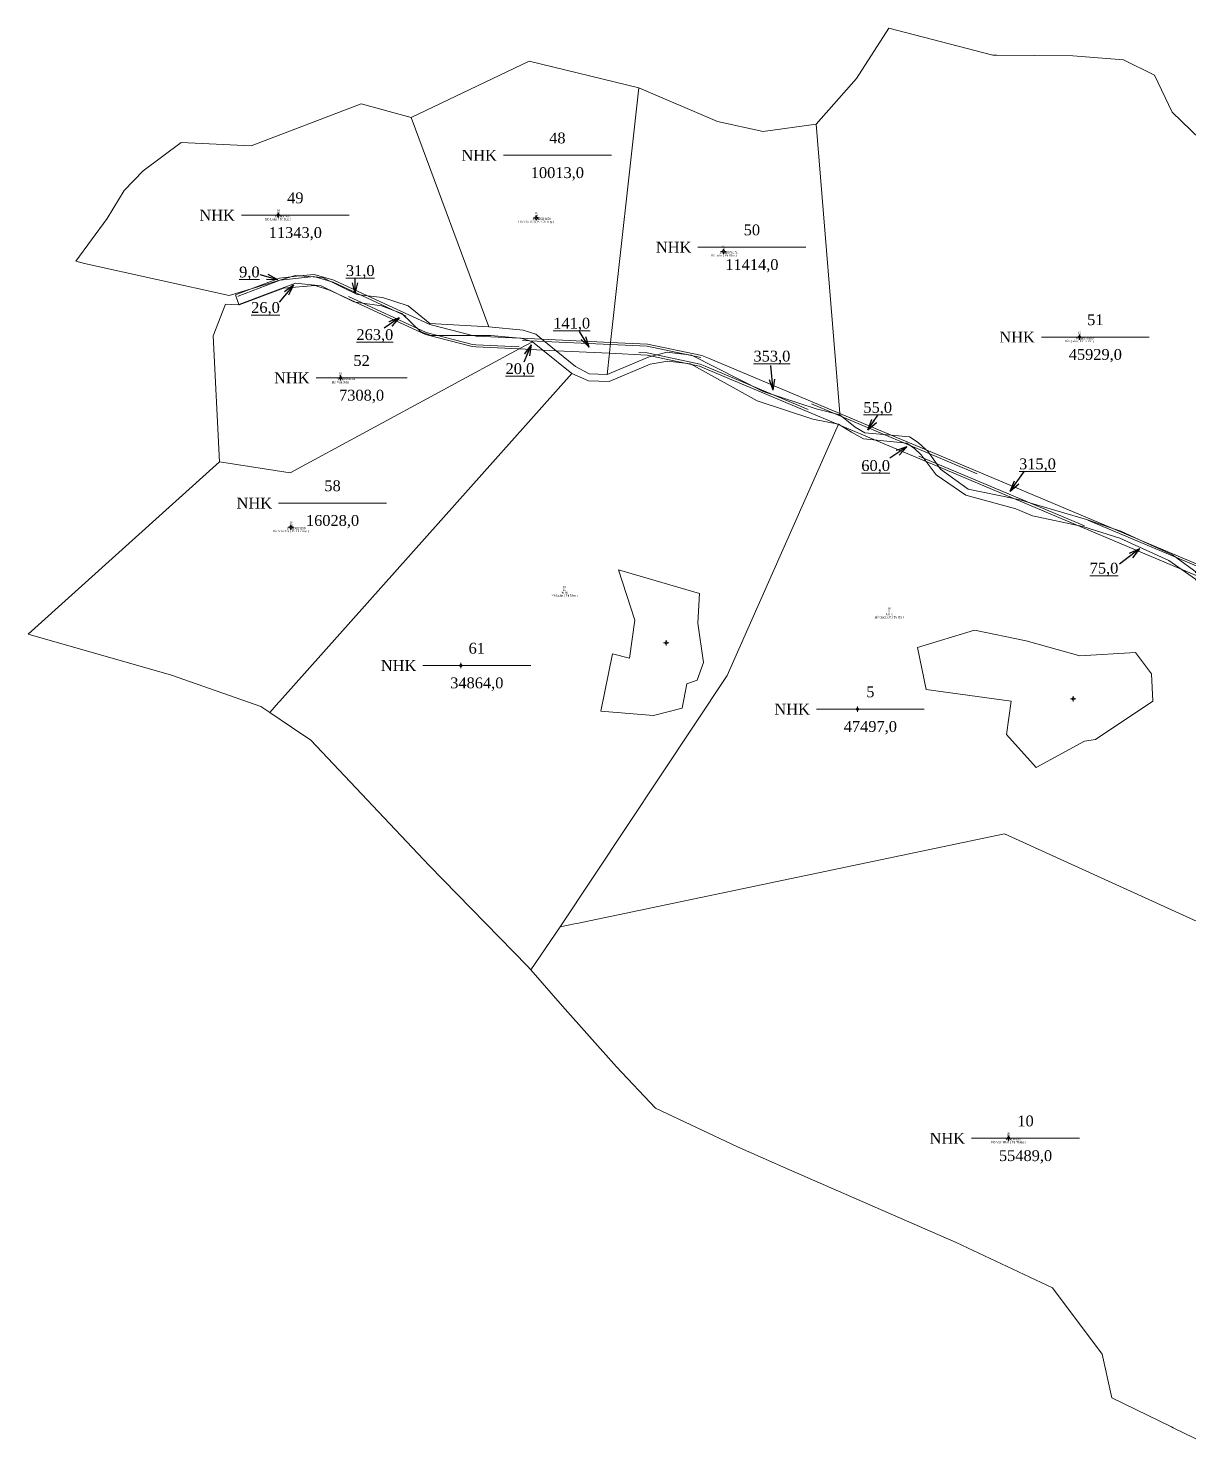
# Model space of a CAD drawing. Header units: metres. Extents: x 108 to 533749, y -130 to 1868317.
# Drawn here: x 531007 to 531543, y 1867643 to 1868295 of the extents above; entities that cross this region are included whole.
import ezdxf
from ezdxf.enums import TextEntityAlignment as Align

# ---------------------------------------------------------------- set-up
doc = ezdxf.new("R2010")
doc.units = ezdxf.units.M
doc.header["$MEASUREMENT"] = 0
doc.linetypes.add('DGN Style 2', pattern=[138.332291, 82.999375, -55.332917])
for name, color, linetype, lineweight in [('Level 10', 7, 'Continuous', 0), ('Level 11', 7, 'Continuous', 0), ('Level 13', 7, 'Continuous', 0), ('Level 16', 7, 'Continuous', 0), ('Level 17', 7, 'Continuous', 0), ('Level 18', 7, 'Continuous', 0), ('Level 2', 7, 'Continuous', 0), ('Level 30', 7, 'Continuous', 0), ('Level 4', 7, 'Continuous', 0), ('Level 5', 7, 'Continuous', 0), ('Level 6', 7, 'Continuous', 0)]:
    doc.layers.add(name, color=color, linetype=linetype, lineweight=lineweight)
doc.styles.get("Standard").update_dxf_attribs({"font": 'txt.shx'})
doc.styles.add('Style-Times New Roman', font='times.ttf')
doc.dimstyles.get("Standard").update_dxf_attribs({"dimtxt": 0.18, "dimasz": 0.18, "dimexe": 0.18, "dimexo": 0.0625, "dimgap": 0.09, "dimtad": 0, "dimjust": 1, "dimtih": 1, "dimtoh": 1, "dimdec": 4, "dimzin": 3, "dimdsep": 46, "dimtxsty": 'Standard', "dimblk": 'TerminatorClosed_0.3', "dimcen": 0.09, "dimadec": 0, "dimazin": 0, "dimtfac": 1, "dimtdec": 4, "dimtofl": 0, "dimtmove": 0, "dimatfit": 1, "dimldrblk": 'NONE', "dimfxl": 1, "dimfrac": 2, "dimtolj": 1, "dimtzin": 3, "dimarcsym": 0})

# ---------------------------------------------------------------- blocks, each defined once
blk = doc.blocks.new('CENTRD')
at = {"layer": 'Level 11', "linetype": 'Continuous', "lineweight": 0}
h = blk.add_hatch(color=1, dxfattribs=at)
edge = h.paths.add_edge_path()
edge.add_arc((0, 0), 1.5, 0, 360)
at = {"layer": 'Level 11', "color": 1, "linetype": 'Continuous', "lineweight": 0}
for p, q in [((-6.2, 0), (-12.5, 0)), ((0, 6.3), (-6.2, 0)), ((-6.2, 0), (0, -6.2)), ((0, 12.5), (0, 6.3)), ((6.3, 0), (0, 6.3)), ((0, -6.2), (6.3, 0)), ((12.5, 0), (6.3, 0)), ((0, -6.2), (0, -12.5))]:
    blk.add_line(p, q, dxfattribs=at)
blk = doc.blocks.new('N_THUA_10')
at = {"layer": 'Level 13', "color": 7, "linetype": 'Continuous', "lineweight": 0}
blk.add_line((-18.96, 0), (30.85, 0), dxfattribs=at)
at = {"layer": 'Level 13', "color": 5, "linetype": 'Continuous', "lineweight": 0, "style": 'Style-Times New Roman'}
blk.add_text('5', height=5, dxfattribs=at).set_placement((5.95, 8), align=Align.MIDDLE_CENTER)
at = {"layer": 'Level 2', "color": 3, "linetype": 'Continuous', "lineweight": 0, "style": 'Style-Times New Roman'}
blk.add_text('NHK', height=5, dxfattribs=at).set_placement((-21.96, 0), align=Align.MIDDLE_RIGHT)
at = {"layer": 'Level 4', "color": 1, "linetype": 'Continuous', "lineweight": 0, "style": 'Style-Times New Roman'}
blk.add_text('47497,0', height=5, dxfattribs=at).set_placement((5.95, -8), align=Align.MIDDLE_CENTER)
blk = doc.blocks.new('N_THUA_11')
at = {"layer": 'Level 13', "color": 7, "linetype": 'Continuous', "lineweight": 0}
blk.add_line((-17.05, 0), (32.76, 0), dxfattribs=at)
at = {"layer": 'Level 13', "color": 5, "linetype": 'Continuous', "lineweight": 0, "style": 'Style-Times New Roman'}
blk.add_text('48', height=5, dxfattribs=at).set_placement((7.86, 8), align=Align.MIDDLE_CENTER)
at = {"layer": 'Level 2', "color": 3, "linetype": 'Continuous', "lineweight": 0, "style": 'Style-Times New Roman'}
blk.add_text('NHK', height=5, dxfattribs=at).set_placement((-20.05, 0), align=Align.MIDDLE_RIGHT)
at = {"layer": 'Level 4', "color": 1, "linetype": 'Continuous', "lineweight": 0, "style": 'Style-Times New Roman'}
blk.add_text('10013,0', height=5, dxfattribs=at).set_placement((7.86, -8), align=Align.MIDDLE_CENTER)
blk = doc.blocks.new('N_THUA_12')
at = {"layer": 'Level 13', "color": 7, "linetype": 'Continuous', "lineweight": 0}
blk.add_line((-17.05, 0), (32.76, 0), dxfattribs=at)
at = {"layer": 'Level 13', "color": 5, "linetype": 'Continuous', "lineweight": 0, "style": 'Style-Times New Roman'}
blk.add_text('49', height=5, dxfattribs=at).set_placement((7.86, 8), align=Align.MIDDLE_CENTER)
at = {"layer": 'Level 2', "color": 3, "linetype": 'Continuous', "lineweight": 0, "style": 'Style-Times New Roman'}
blk.add_text('NHK', height=5, dxfattribs=at).set_placement((-20.05, 0), align=Align.MIDDLE_RIGHT)
at = {"layer": 'Level 4', "color": 1, "linetype": 'Continuous', "lineweight": 0, "style": 'Style-Times New Roman'}
blk.add_text('11343,0', height=5, dxfattribs=at).set_placement((7.86, -8), align=Align.MIDDLE_CENTER)
blk = doc.blocks.new('N_THUA_13')
at = {"layer": 'Level 13', "color": 7, "linetype": 'Continuous', "lineweight": 0}
blk.add_line((-17.06, 0), (32.75, 0), dxfattribs=at)
at = {"layer": 'Level 13', "color": 5, "linetype": 'Continuous', "lineweight": 0, "style": 'Style-Times New Roman'}
blk.add_text('50', height=5, dxfattribs=at).set_placement((7.85, 8), align=Align.MIDDLE_CENTER)
at = {"layer": 'Level 2', "color": 3, "linetype": 'Continuous', "lineweight": 0, "style": 'Style-Times New Roman'}
blk.add_text('NHK', height=5, dxfattribs=at).set_placement((-20.06, 0), align=Align.MIDDLE_RIGHT)
at = {"layer": 'Level 4', "color": 1, "linetype": 'Continuous', "lineweight": 0, "style": 'Style-Times New Roman'}
blk.add_text('11414,0', height=5, dxfattribs=at).set_placement((7.85, -8), align=Align.MIDDLE_CENTER)
blk = doc.blocks.new('N_THUA_14')
at = {"layer": 'Level 13', "color": 7, "linetype": 'Continuous', "lineweight": 0}
blk.add_line((-17.53, 0), (32.28, 0), dxfattribs=at)
at = {"layer": 'Level 13', "color": 5, "linetype": 'Continuous', "lineweight": 0, "style": 'Style-Times New Roman'}
blk.add_text('51', height=5, dxfattribs=at).set_placement((7.38, 8), align=Align.MIDDLE_CENTER)
at = {"layer": 'Level 2', "color": 3, "linetype": 'Continuous', "lineweight": 0, "style": 'Style-Times New Roman'}
blk.add_text('NHK', height=5, dxfattribs=at).set_placement((-20.53, 0), align=Align.MIDDLE_RIGHT)
at = {"layer": 'Level 4', "color": 1, "linetype": 'Continuous', "lineweight": 0, "style": 'Style-Times New Roman'}
blk.add_text('45929,0', height=5, dxfattribs=at).set_placement((7.38, -8), align=Align.MIDDLE_CENTER)
blk = doc.blocks.new('N_THUA_15')
at = {"layer": 'Level 13', "color": 7, "linetype": 'Continuous', "lineweight": 0}
blk.add_line((-11.24, 0), (30.81, 0), dxfattribs=at)
at = {"layer": 'Level 13', "color": 5, "linetype": 'Continuous', "lineweight": 0, "style": 'Style-Times New Roman'}
blk.add_text('52', height=5, dxfattribs=at).set_placement((9.79, 8), align=Align.MIDDLE_CENTER)
at = {"layer": 'Level 2', "color": 3, "linetype": 'Continuous', "lineweight": 0, "style": 'Style-Times New Roman'}
blk.add_text('NHK', height=5, dxfattribs=at).set_placement((-14.24, 0), align=Align.MIDDLE_RIGHT)
at = {"layer": 'Level 4', "color": 1, "linetype": 'Continuous', "lineweight": 0, "style": 'Style-Times New Roman'}
blk.add_text('7308,0', height=5, dxfattribs=at).set_placement((9.79, -8), align=Align.MIDDLE_CENTER)
blk = doc.blocks.new('N_THUA_18')
at = {"layer": 'Level 13', "color": 7, "linetype": 'Continuous', "lineweight": 0}
blk.add_line((-17.05, 0), (32.76, 0), dxfattribs=at)
at = {"layer": 'Level 13', "color": 5, "linetype": 'Continuous', "lineweight": 0, "style": 'Style-Times New Roman'}
blk.add_text('58', height=5, dxfattribs=at).set_placement((7.86, 8), align=Align.MIDDLE_CENTER)
at = {"layer": 'Level 2', "color": 3, "linetype": 'Continuous', "lineweight": 0, "style": 'Style-Times New Roman'}
blk.add_text('NHK', height=5, dxfattribs=at).set_placement((-20.05, 0), align=Align.MIDDLE_RIGHT)
at = {"layer": 'Level 4', "color": 1, "linetype": 'Continuous', "lineweight": 0, "style": 'Style-Times New Roman'}
blk.add_text('16028,0', height=5, dxfattribs=at).set_placement((7.86, -8), align=Align.MIDDLE_CENTER)
blk = doc.blocks.new('N_THUA_19')
at = {"layer": 'Level 13', "color": 7, "linetype": 'Continuous', "lineweight": 0}
blk.add_line((-17.53, 0), (32.28, 0), dxfattribs=at)
at = {"layer": 'Level 13', "color": 5, "linetype": 'Continuous', "lineweight": 0, "style": 'Style-Times New Roman'}
blk.add_text('61', height=5, dxfattribs=at).set_placement((7.38, 8), align=Align.MIDDLE_CENTER)
at = {"layer": 'Level 2', "color": 3, "linetype": 'Continuous', "lineweight": 0, "style": 'Style-Times New Roman'}
blk.add_text('NHK', height=5, dxfattribs=at).set_placement((-20.53, 0), align=Align.MIDDLE_RIGHT)
at = {"layer": 'Level 4', "color": 1, "linetype": 'Continuous', "lineweight": 0, "style": 'Style-Times New Roman'}
blk.add_text('34864,0', height=5, dxfattribs=at).set_placement((7.38, -8), align=Align.MIDDLE_CENTER)
blk = doc.blocks.new('N_THUA_27')
at = {"layer": 'Level 13', "color": 7, "linetype": 'Continuous', "lineweight": 0}
blk.add_line((-17.06, 0), (32.75, 0), dxfattribs=at)
at = {"layer": 'Level 13', "color": 5, "linetype": 'Continuous', "lineweight": 0, "style": 'Style-Times New Roman'}
blk.add_text('10', height=5, dxfattribs=at).set_placement((7.85, 8), align=Align.MIDDLE_CENTER)
at = {"layer": 'Level 2', "color": 3, "linetype": 'Continuous', "lineweight": 0, "style": 'Style-Times New Roman'}
blk.add_text('NHK', height=5, dxfattribs=at).set_placement((-20.06, 0), align=Align.MIDDLE_RIGHT)
at = {"layer": 'Level 4', "color": 1, "linetype": 'Continuous', "lineweight": 0, "style": 'Style-Times New Roman'}
blk.add_text('55489,0', height=5, dxfattribs=at).set_placement((7.85, -8), align=Align.MIDDLE_CENTER)
blk = doc.blocks.new('TerminatorClosed_0.3')
at = {"color": 0, "linetype": 'ByBlock', "lineweight": -2}
for p, q in [((0, 0), (-1, 0.17)), ((-1, 0.17), (-1, -0.17)), ((0, 0), (-1, 0)), ((0, 0), (-1, -0.17))]:
    blk.add_line(p, q, dxfattribs=at)
blk = doc.blocks.new('TerminatorOpen_0.5')
at = {"color": 0, "linetype": 'ByBlock', "lineweight": -2}
for q in [(-1, 0.25), (-1, 0), (-1, -0.25)]:
    blk.add_line((0, 0), q, dxfattribs=at)

msp = doc.modelspace()

# ---------------------------------------------------------------- linework, layer by layer
at = {"layer": 'Level 10', "color": 7, "linetype": 'Continuous', "lineweight": 0}
for p, q in [((531184.1, 1868254.09), (531219.94, 1868157.51)), ((531239.33, 1867860.74), (531252.96, 1867880.64))]:
    msp.add_line(p, q, dxfattribs=at)
at = {"layer": 'Level 10', "color": 7, "linetype": 'Continuous', "lineweight": 0, "flags": 128}
for points in [[(531556.85, 1868235.8), (531535.31, 1868256.46), (531527.23, 1868273.52), (531512.87, 1868280.7), (531489.54, 1868282.5), (531454.39, 1868282.86), (531452.54, 1868282.86), (531404.58, 1868295.21), (531389.72, 1868272.04), (531371.02, 1868251.05)], [(531184.1, 1868254.09), (531238.64, 1868280.06), (531289.18, 1868267.7)], [(531274.53, 1868135.55), (531275.61, 1868145.3), (531276.16, 1868150.28), (531289.18, 1868267.7)], [(531289.18, 1868267.7), (531325.56, 1868252.21), (531346.56, 1868247.56), (531371.02, 1868251.05)], [(531184.1, 1868254.09), (531161.06, 1868260.41), (531110.3, 1868241.01), (531078.01, 1868242.47), (531060.44, 1868229.37), (531051.68, 1868220.32), (531043.92, 1868207.42), (531029.43, 1868187.69), (531033.45, 1868186.64), (531100.18, 1868171.94), (531110.27, 1868174.98), (531128.61, 1868180.49), (531130.56, 1868181.08), (531132.65, 1868180.94), (531143.32, 1868180.23), (531159.22, 1868172.38), (531164.04, 1868171.8), (531170.98, 1868170.96), (531182.76, 1868167.1), (531192.71, 1868158.99), (531219.94, 1868157.51)], [(531371.02, 1868251.05), (531381.97, 1868117.53), (531382.02, 1868116.86)], [(531095.64, 1868095.24), (531092.79, 1868153.32), (531098.52, 1868167.96), (531104.28, 1868167.63), (531104.71, 1868167.79), (531130.73, 1868177.69), (531142.6, 1868176.45), (531150.21, 1868172.69), (531157.68, 1868169), (531158.41, 1868168.9), (531170.52, 1868167.16), (531179.78, 1868163.64), (531188.62, 1868155.2), (531193.4, 1868153.54), (531212.49, 1868153.53), (531220.85, 1868153.52), (531234.35, 1868152.27), (531234.89, 1868152.22), (531240.12, 1868150.6)], [(531219.94, 1868157.51), (531235.84, 1868155.86), (531241.67, 1868154.08), (531244.5, 1868151.79), (531251.05, 1868146.47), (531259.97, 1868139.23), (531266.36, 1868135.72), (531274.53, 1868135.55)], [(531095.64, 1868095.24), (531128.27, 1868090.13), (531233.98, 1868147.28), (531240.12, 1868150.6)], [(531240.12, 1868150.6), (531244.85, 1868146.76), (531258.28, 1868135.86)], [(531274.53, 1868135.55), (531293.99, 1868143.7), (531295.19, 1868144), (531302.27, 1868145.81), (531313.53, 1868144.33), (531346.54, 1868127.63), (531371.08, 1868119.65), (531382.02, 1868116.86)], [(531258.28, 1868135.86), (531265.94, 1868132.55), (531275.48, 1868132.31), (531294.46, 1868140.17), (531302.67, 1868141.61), (531313.01, 1868140.36), (531343.76, 1868123.33), (531369.55, 1868114.88), (531381.35, 1868112.52)], [(531118.87, 1867979.57), (531122.99, 1867984.19), (531123.56, 1867984.82), (531258.28, 1868135.86)], [(531252.96, 1867880.64), (531329.94, 1867996.58), (531381.35, 1868112.52)], [(531614.31, 1867849.65), (531631.33, 1867879.1), (531633.77, 1867910.87), (531625.95, 1867955.24), (531621.1, 1867981.88), (531615.81, 1868000), (531613.74, 1868007.07), (531581.41, 1868012.21), (531557.42, 1868023.81), (531552.12, 1868030.73), (531546.15, 1868040.97), (531533.71, 1868049.69), (531511.2, 1868060.02), (531494.1, 1868065.37), (531470.81, 1868070.2), (531463.21, 1868073.42), (531440.06, 1868079.82), (531426.45, 1868089.16), (531419.47, 1868098.48), (531416.4, 1868101.27), (531412.93, 1868103.73), (531392.89, 1868105.73), (531387.28, 1868108.88), (531381.35, 1868112.52)], [(531382.02, 1868116.86), (531389.08, 1868111.2), (531393.49, 1868108.58), (531405.72, 1868107.51), (531414.1, 1868106.78), (531418.12, 1868104.14), (531421.79, 1868100.74), (531422.35, 1868100.22), (531427.65, 1868092.84), (531428.38, 1868091.83), (531441.14, 1868082.61), (531462.26, 1868078.25), (531465.71, 1868077.54), (531472.7, 1868075.3), (531495.78, 1868068.5), (531507.92, 1868064.43), (531511.68, 1868063.17), (531520.19, 1868059.26), (531535.5, 1868052.22), (531548.55, 1868042.72)], [(531095.64, 1868095.24), (531007.48, 1868015.6), (531073.5, 1867996.8), (531114.83, 1867982.3), (531118.87, 1867979.57)], [(531319.06, 1868002.65), (531316.1, 1867994.42), (531311.4, 1867992.75), (531309.17, 1867981.51), (531295.97, 1867978.11), (531271.68, 1867980.1), (531277.13, 1868006.66), (531284.92, 1868004.67), (531287.38, 1868022.11), (531279.84, 1868045.3), (531317.27, 1868034.42), (531316.42, 1868020.69), (531319.06, 1868002.65)], [(531526.36, 1867984.68), (531499.92, 1867967.03), (531494.84, 1867966.34), (531472.64, 1867954.22), (531458.85, 1867969.34), (531461.08, 1867984.76), (531421.87, 1867990.13), (531417.83, 1868009.58), (531444.12, 1868017.54), (531467.88, 1868012.55), (531492.65, 1868005.65), (531518.47, 1868007.23), (531525.85, 1867997.41), (531526.36, 1867984.68)], [(531118.87, 1867979.57), (531128.95, 1867972.78), (531137.92, 1867966.72), (531192.45, 1867908.91), (531237.79, 1867862.48), (531239.33, 1867860.74)], [(531252.96, 1867880.64), (531259.49, 1867882.01), (531260.62, 1867882.24), (531457.93, 1867923.52), (531569.22, 1867872.94), (531614.31, 1867849.65)], [(531239.33, 1867860.74), (531254.07, 1867844.09), (531278.91, 1867816.04), (531296.84, 1867797.05), (531334.8, 1867779.11), (531358.47, 1867768.74), (531435.59, 1867734.94), (531480.08, 1867714.07), (531503.03, 1867683.45), (531507.2, 1867664.66), (531507.51, 1867663.26)], [(531507.51, 1867663.26), (531535.01, 1867649.94), (531535.79, 1867649.56), (531550.13, 1867642.62)]]:
    msp.add_lwpolyline(points, dxfattribs=at)
at = {"layer": 'Level 30', "color": 5, "linetype": 'Continuous', "lineweight": 0}
msp.add_line((531535.01, 1867649.94), (531535.79, 1867649.56), dxfattribs=at)
at = {"layer": 'Level 30', "color": 5, "linetype": 'Continuous', "lineweight": 0, "flags": 128}
msp.add_lwpolyline([(531549.25, 1868041.58), (531462.26, 1868078.25), (531427.65, 1868092.84), (531319.41, 1868138.47), (531317.28, 1868139.33), (531295.19, 1868144), (531293, 1868144.47), (531275.61, 1868145.3), (531251.05, 1868146.47), (531244.85, 1868146.76), (531233.98, 1868147.28), (531213.98, 1868148.24), (531212.26, 1868148.34), (531190.71, 1868153.95), (531158.41, 1868168.9), (531150.21, 1868172.69), (531146.41, 1868174.45), (531139.83, 1868176.54), (531125.19, 1868175.24), (531104.79, 1868167.58), (531104.71, 1868167.79), (531103.04, 1868172.26), (531110.27, 1868174.98), (531123.43, 1868179.92), (531128.61, 1868180.49), (531132.65, 1868180.94), (531139.34, 1868181.68), (531148.51, 1868178.99), (531164.04, 1868171.8), (531192.81, 1868158.48), (531212.49, 1868153.53), (531213.51, 1868153.27), (531214.22, 1868153.23), (531234.35, 1868152.27), (531244.5, 1868151.79), (531276.16, 1868150.28), (531293.24, 1868149.46), (531318.32, 1868144.29), (531321.35, 1868143.08), (531381.97, 1868117.53), (531405.72, 1868107.51), (531421.79, 1868100.74), (531507.92, 1868064.43), (531520.19, 1868059.26), (531612.1, 1868020.51)], dxfattribs=at)
at = {"layer": 'Level 6', "color": 250, "linetype": 'DGN Style 2', "lineweight": 0, "flags": 128}
msp.add_lwpolyline([(531753.27, 1867982.62), (531723.27, 1867976.89), (531717, 1867976.18), (531699.22, 1867979.45), (531319.79, 1868139.39), (531317.57, 1868140.29), (531293.13, 1868145.46), (531214.04, 1868149.23), (531212.42, 1868149.33), (531191.05, 1868154.89), (531146.77, 1868175.38), (531139.94, 1868177.55), (531124.97, 1868176.22), (531105.38, 1868168.87), (531104.32, 1868171.67), (531123.67, 1868178.94), (531139.25, 1868180.67), (531148.16, 1868178.05), (531192.47, 1868157.54), (531213.36, 1868152.27), (531214.17, 1868152.23), (531293.11, 1868148.47), (531318.03, 1868143.32), (531320.98, 1868142.15), (531700.6, 1867982.12), (531717.82, 1867979.21), (531722.64, 1867979.82), (531753.67, 1867985.75)], dxfattribs=at)

# ---------------------------------------------------------------- block references
at = {"layer": 'Level 11', "color": 1, "linetype": 'Continuous', "lineweight": 0, "xscale": 0.1, "yscale": 0.1, "zscale": 0.1}
for p in [(531122.85, 1868208.96), (531241.91, 1868207.81), (531328.33, 1868192.28), (531492.49, 1868152.74), (531151.5, 1868133.91), (531128.7, 1868065.08), (531301.82, 1868011.7), (531207.07, 1868001.18), (531489.61, 1867985.88), (531390.1, 1867981.08), (531459.81, 1867783.07)]:
    msp.add_blockref('CENTRD', p, dxfattribs=at)
at = {"layer": 'Level 17', "color": 250, "linetype": 'Continuous', "lineweight": 0, "xscale": 5, "yscale": 5, "zscale": 5}
for p, rotation in [((531122.59, 1868179.13), 344.314779438123), ((531158.29, 1868172.84), 270), ((531178.67, 1868161.68), 34.97767411437174), ((531266.27, 1868148.01), 301.46738082669), ((531239.55, 1868149.14), 66.42618469156083), ((531394.96, 1868109.94), 235.4501826136973), ((531412.85, 1868102.04), 33.32717570353148)]:
    msp.add_blockref('TerminatorOpen_0.5', p, dxfattribs=dict(at, rotation=rotation))
at = {"layer": 'Level 2', "color": 3, "linetype": 'Continuous', "lineweight": 0}
for name, p in [('N_THUA_11', (531243.77, 1868236.6)), ('N_THUA_12', (531122.85, 1868208.96)), ('N_THUA_13', (531333.54, 1868194.19)), ('N_THUA_14', (531492.49, 1868152.74)), ('N_THUA_15', (531151.5, 1868133.91)), ('N_THUA_18', (531140.02, 1868076.14)), ('N_THUA_19', (531207.07, 1868001.18)), ('N_THUA_10', (531390.1, 1867981.08)), ('N_THUA_27', (531459.81, 1867783.07))]:
    msp.add_blockref(name, p, dxfattribs=at)

# ---------------------------------------------------------------- texts
at = {"layer": 'Level 16', "color": 3, "linetype": 'Continuous', "lineweight": 0, "char_height": 1, "attachment_point": 5, "line_spacing_factor": 0.790735, "style": 'Style-Times New Roman'}
for s, insert in [('16\\P49\\PNHK\\PHồ Luân ( Pả Kha )', (531122.85, 1868208.96)), ('16\\P48\\PNHK\\PHồ Văn Xói ( Pả Chương )', (531241.91, 1868207.81)), ('16\\P50\\PNHK\\PHồ Luân ( Pả Kha )', (531328.33, 1868192.28)), ('16\\P51\\PNHK\\PHồ Quân ( Pả Ta Ơn )', (531492.49, 1868152.74)), ('16\\P52\\PNHK\\PHồ Văn Xôn', (531151.5, 1868133.91)), ('16\\P58\\PNHK\\PHồ Văn Xói ( Pả Chương )', (531128.7, 1868065.08)), ('16\\P61\\PNHK\\PHồ Luân ( Pả Kha )', (531254.91, 1868035.3)), ('16\\P5\\PNHK\\PHồ Quân ( Pả Ta Ơn )', (531404.78, 1868025.34)), ('20\\P10\\PNHK\\PHồ Văn Hôm ( Pả Thiêu )', (531459.81, 1867783.07))]:
    msp.add_mtext(s, dxfattribs=dict(at, insert=insert))
at = {"layer": 'Level 18', "color": 1, "linetype": 'Continuous', "lineweight": 0, "char_height": 1, "attachment_point": 1, "line_spacing_factor": 0.75, "style": 'Style-Times New Roman'}
for s, insert in [('BE976171', (531122.85, 1868208.96)), ('BE976171', (531122.85, 1868208.96)), ('BD634150', (531241.91, 1868207.81)), ('BD634150', (531241.91, 1868207.81)), ('BE976171', (531328.33, 1868192.28)), ('BE976171', (531328.33, 1868192.28)), ('BE976183', (531492.49, 1868152.74)), ('BE976183', (531492.49, 1868152.74)), ('BD634154', (531151.5, 1868133.91)), ('BD634154', (531151.5, 1868133.91)), ('BD634150', (531128.7, 1868065.08)), ('BD634150', (531128.7, 1868065.08)), ('BE976165', (531459.81, 1867783.07)), ('BE976165', (531459.81, 1867783.07))]:
    msp.add_mtext(s, dxfattribs=dict(at, insert=insert))
at = {"layer": 'Level 5', "color": 5, "linetype": 'Continuous', "lineweight": 0, "style": 'Style-Times New Roman'}
for s, p in [('%%u9,0%%U', (531109.5, 1868182.78)), ('%%u31,0%%U', (531160.68, 1868183.41)), ('%%u26,0%%U', (531116.95, 1868166.41)), ('%%u263,0%%U', (531167.4, 1868153.87)), ('%%u141,0%%U', (531258.24, 1868159.16)), ('%%u353,0%%U', (531350.63, 1868143.97)), ('%%u20,0%%U', (531234.33, 1868138.18)), ('%%u55,0%%U', (531399.44, 1868120.3)), ('%%u60,0%%U', (531398.5, 1868093.49)), ('%%u315,0%%U', (531473.17, 1868094.23)), ('%%u75,0%%U', (531503.87, 1868046.13))]:
    msp.add_text(s, height=5, dxfattribs=at).set_placement(p, align=Align.MIDDLE_CENTER)

# ---------------------------------------------------------------- leaders
at = {"layer": 'Level 17', "color": 250, "linetype": 'Continuous', "lineweight": 0}
for points in [[(531122.59, 1868179.13), (531114.49, 1868181.4)], [(531129.81, 1868176.71), (531123.28, 1868168.91)], [(531158.29, 1868172.84), (531158.29, 1868179.86)], [(531178.67, 1868161.68), (531171.77, 1868156.86)], [(531266.27, 1868148.01), (531261.85, 1868155.24)], [(531239.55, 1868149.14), (531236.08, 1868141.18)], [(531351.14, 1868128.17), (531350.16, 1868139.55)], [(531394.96, 1868109.94), (531399.57, 1868116.64)], [(531412.85, 1868102.04), (531405, 1868096.88)], [(531460.63, 1868081.67), (531467.2, 1868090.8)], [(531520.2, 1868054.98), (531511.01, 1868047.97)]]:
    msp.add_leader(points, dimstyle='Standard', override={"dimtxt": 5, "dimasz": 5, "dimgap": 2.5, "dimtad": 1, "dimtxsty": 'Style-Times New Roman', "dimldrblk": 'TerminatorOpen_0.5'}, dxfattribs=at)

doc.saveas('drawing.dxf')
